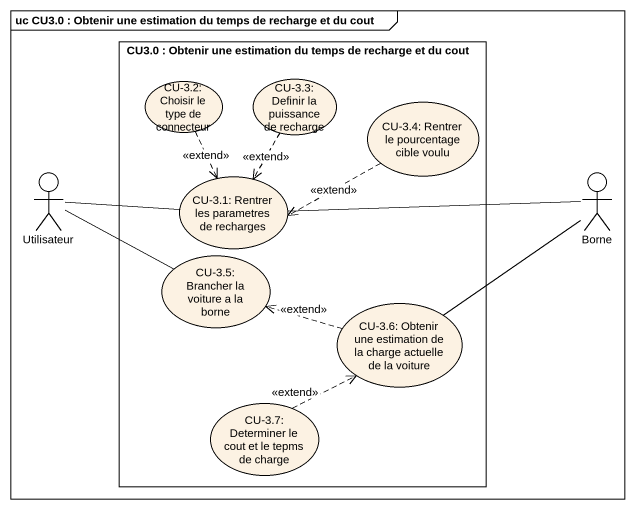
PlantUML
@startuml
mainframe uc CU3.0 : Obtenir une estimation du temps de recharge et du cout
rectangle "CU3.0 : Obtenir une estimation du temps de recharge et du cout" as CU3_0_Obtenir_une {
  usecase "CU-3.2: Choisir le type de connecteur" as CU_3_2_Choisir_le_type_de
  usecase "CU-3.3: Definir la puissance de recharge" as CU_3_3_Definir_la_puissance
  usecase "CU-3.4: Rentrer le pourcentage cible voulu" as CU_3_4_Rentrer_le
  usecase "CU-3.1: Rentrer les parametres de recharges" as CU_3_1_Rentrer_les
  usecase "CU-3.5: Brancher la voiture a la borne" as CU_3_5_Brancher_la_voiture
  usecase "CU-3.6: Obtenir une estimation de la charge actuelle de la voiture" as CU_3_6_Obtenir_une
  usecase "CU-3.7: Determiner le cout et le tepms de charge" as CU_3_7_Determiner_le_cout
}
actor Utilisateur
actor Borne
CU_3_2_Choisir_le_type_de ..> CU_3_1_Rentrer_les : <<extend>>
CU_3_3_Definir_la_puissance ..> CU_3_1_Rentrer_les : <<extend>>
CU_3_4_Rentrer_le .left.> CU_3_1_Rentrer_les : <<extend>>
Utilisateur -right- CU_3_1_Rentrer_les
Utilisateur -right- CU_3_5_Brancher_la_voiture
CU_3_1_Rentrer_les -right- Borne
CU_3_6_Obtenir_une -up- Borne
CU_3_6_Obtenir_une .left.> CU_3_5_Brancher_la_voiture : <<extend>>
CU_3_7_Determiner_le_cout .up.> CU_3_6_Obtenir_une : <<extend>>
@enduml
